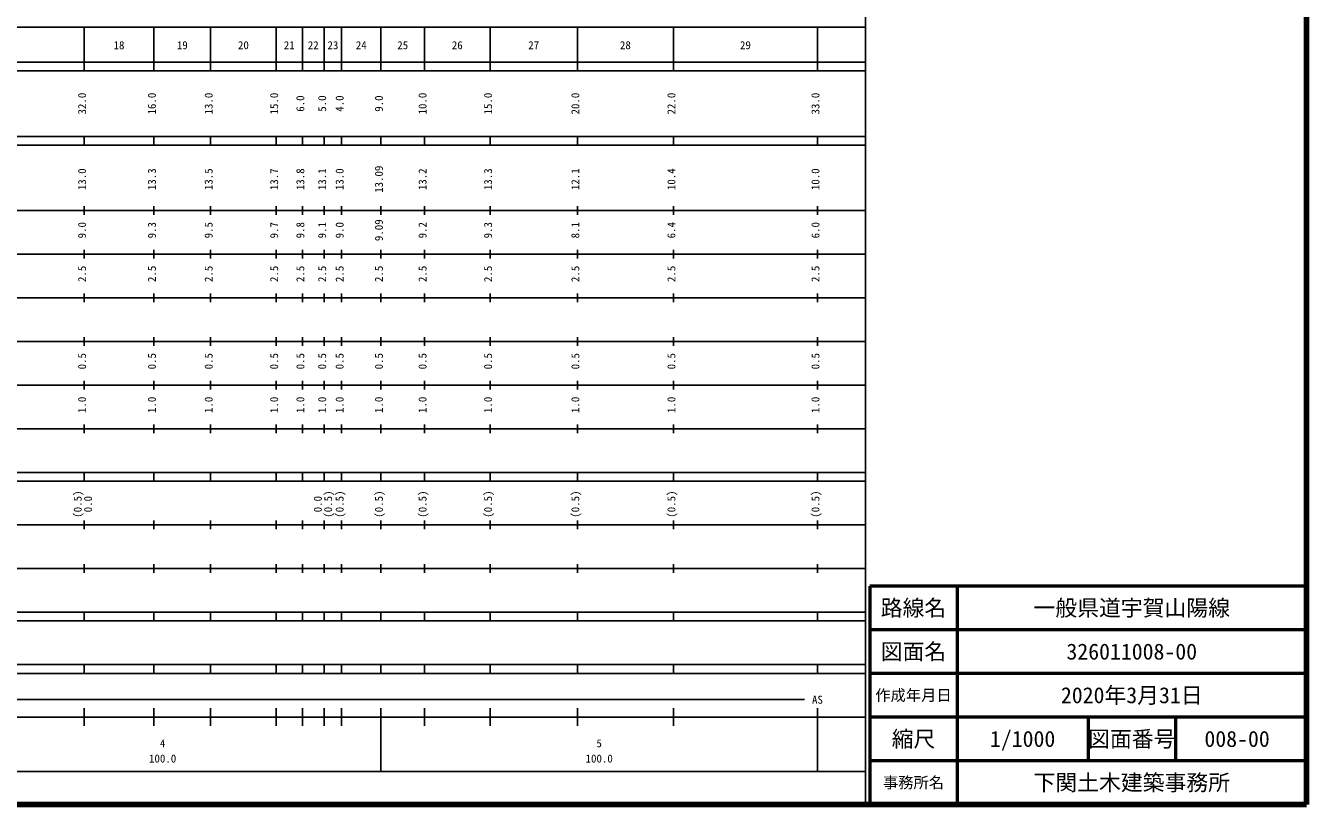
# Model space of a CAD drawing. Units: millimetres on the paper, enlarged 1000 times. Extents: x 40000 to 680000, y 20000 to 380000.
# Drawn here: x 386611 to 680000, y 20000 to 198357 of the extents above; entities that cross this region are included whole.
import ezdxf
from ezdxf.enums import TextEntityAlignment as Align

# ---------------------------------------------------------------- set-up
doc = ezdxf.new("R2010")
doc.units = ezdxf.units.MM
doc.header["$LTSCALE"] = 1000
for name, color, linetype, lineweight in [('M-TTL', 2, 'Continuous', 140), ('M-TTL-BAND', 7, 'Continuous', 25), ('M-TTL-FRAM', 2, 'Continuous', 50), ('M-TTL-LINE', 7, 'Continuous', 50)]:
    doc.layers.add(name, color=color, linetype=linetype, lineweight=lineweight)
doc.layers.add('M-TTL-TXT', color=7, linetype='Continuous')
doc.styles.add('ＭＳ ゴシック', font='')
doc.styles.get('ＭＳ ゴシック').set_extended_font_data('MS Gothic')

msp = doc.modelspace()

# ---------------------------------------------------------------- linework, layer by layer
at = {"layer": 'M-TTL'}
for p, q in [((680000, 20000), (680000, 380000)), ((40000, 20000), (680000, 20000))]:
    msp.add_line(p, q, dxfattribs=at)
at = {"layer": 'M-TTL-BAND'}
for p, q in [((579000, 20000), (579000, 370000)), ((68000, 198000), (579000, 198000)), ((400000, 188000), (400000, 198000)), ((416000, 188000), (416000, 198000)), ((429000, 188000), (429000, 198000)), ((444000, 188000), (444000, 198000)), ((450000, 188000), (450000, 198000)), ((455000, 188000), (455000, 198000)), ((459000, 188000), (459000, 198000)), ((468000, 188000), (468000, 198000)), ((478000, 188000), (478000, 198000)), ((493000, 188000), (493000, 198000)), ((513000, 188000), (513000, 198000)), ((535000, 188000), (535000, 198000)), ((568000, 188000), (568000, 198000)), ((40000, 190000), (579000, 190000)), ((40000, 188000), (579000, 188000)), ((40000, 173000), (579000, 173000)), ((40000, 171000), (579000, 171000)), ((400000, 171000), (400000, 173000)), ((416000, 171000), (416000, 173000)), ((429000, 171000), (429000, 173000)), ((444000, 171000), (444000, 173000)), ((450000, 171000), (450000, 173000)), ((455000, 171000), (455000, 173000)), ((459000, 171000), (459000, 173000)), ((468000, 171000), (468000, 173000)), ((478000, 171000), (478000, 173000)), ((493000, 171000), (493000, 173000)), ((513000, 171000), (513000, 173000)), ((535000, 171000), (535000, 173000)), ((568000, 171000), (568000, 173000)), ((40000, 156000), (579000, 156000)), ((400000, 155000), (400000, 157000)), ((416000, 155000), (416000, 157000)), ((429000, 155000), (429000, 157000)), ((444000, 155000), (444000, 157000)), ((450000, 155000), (450000, 157000)), ((455000, 155000), (455000, 157000)), ((459000, 155000), (459000, 157000)), ((468000, 155000), (468000, 157000)), ((478000, 155000), (478000, 157000)), ((493000, 155000), (493000, 157000)), ((513000, 155000), (513000, 157000)), ((535000, 155000), (535000, 157000)), ((568000, 155000), (568000, 157000)), ((400000, 145000), (400000, 147000)), ((416000, 145000), (416000, 147000)), ((429000, 145000), (429000, 147000)), ((444000, 145000), (444000, 147000)), ((450000, 145000), (450000, 147000)), ((455000, 145000), (455000, 147000)), ((459000, 145000), (459000, 147000)), ((468000, 145000), (468000, 147000)), ((478000, 145000), (478000, 147000)), ((493000, 145000), (493000, 147000)), ((513000, 145000), (513000, 147000)), ((535000, 145000), (535000, 147000)), ((568000, 145000), (568000, 147000)), ((46000, 146000), (579000, 146000)), ((52000, 136000), (579000, 136000)), ((400000, 135000), (400000, 137000)), ((416000, 135000), (416000, 137000)), ((429000, 135000), (429000, 137000)), ((444000, 135000), (444000, 137000)), ((450000, 135000), (450000, 137000)), ((455000, 135000), (455000, 137000)), ((459000, 135000), (459000, 137000)), ((468000, 135000), (468000, 137000)), ((478000, 135000), (478000, 137000)), ((493000, 135000), (493000, 137000)), ((513000, 135000), (513000, 137000)), ((535000, 135000), (535000, 137000)), ((568000, 135000), (568000, 137000)), ((400000, 125000), (400000, 127000)), ((416000, 125000), (416000, 127000)), ((429000, 125000), (429000, 127000)), ((444000, 125000), (444000, 127000)), ((450000, 125000), (450000, 127000)), ((455000, 125000), (455000, 127000)), ((459000, 125000), (459000, 127000)), ((468000, 125000), (468000, 127000)), ((478000, 125000), (478000, 127000)), ((493000, 125000), (493000, 127000)), ((513000, 125000), (513000, 127000)), ((535000, 125000), (535000, 127000)), ((568000, 125000), (568000, 127000)), ((46000, 126000), (579000, 126000)), ((52000, 116000), (579000, 116000)), ((400000, 115000), (400000, 117000)), ((416000, 115000), (416000, 117000)), ((429000, 115000), (429000, 117000)), ((444000, 115000), (444000, 117000)), ((450000, 115000), (450000, 117000)), ((455000, 115000), (455000, 117000)), ((459000, 115000), (459000, 117000)), ((468000, 115000), (468000, 117000)), ((478000, 115000), (478000, 117000)), ((493000, 115000), (493000, 117000)), ((513000, 115000), (513000, 117000)), ((535000, 115000), (535000, 117000)), ((568000, 115000), (568000, 117000)), ((46000, 106000), (579000, 106000)), ((400000, 105000), (400000, 107000)), ((416000, 105000), (416000, 107000)), ((429000, 105000), (429000, 107000)), ((444000, 105000), (444000, 107000)), ((450000, 105000), (450000, 107000)), ((455000, 105000), (455000, 107000)), ((459000, 105000), (459000, 107000)), ((468000, 105000), (468000, 107000)), ((478000, 105000), (478000, 107000)), ((493000, 105000), (493000, 107000)), ((513000, 105000), (513000, 107000)), ((535000, 105000), (535000, 107000)), ((568000, 105000), (568000, 107000)), ((40000, 96000), (579000, 96000)), ((40000, 94000), (579000, 94000)), ((400000, 94000), (400000, 96000)), ((416000, 94000), (416000, 96000)), ((429000, 94000), (429000, 96000)), ((444000, 94000), (444000, 96000)), ((450000, 94000), (450000, 96000)), ((455000, 94000), (455000, 96000)), ((459000, 94000), (459000, 96000)), ((468000, 94000), (468000, 96000)), ((478000, 94000), (478000, 96000)), ((493000, 94000), (493000, 96000)), ((513000, 94000), (513000, 96000)), ((535000, 94000), (535000, 96000)), ((568000, 94000), (568000, 96000)), ((49000, 84000), (579000, 84000)), ((400000, 83000), (400000, 85000)), ((416000, 83000), (416000, 85000)), ((429000, 83000), (429000, 85000)), ((444000, 83000), (444000, 85000)), ((450000, 83000), (450000, 85000)), ((455000, 83000), (455000, 85000)), ((459000, 83000), (459000, 85000)), ((468000, 83000), (468000, 85000)), ((478000, 83000), (478000, 85000)), ((493000, 83000), (493000, 85000)), ((513000, 83000), (513000, 85000)), ((535000, 83000), (535000, 85000)), ((568000, 83000), (568000, 85000)), ((40000, 74000), (579000, 74000)), ((400000, 73000), (400000, 75000)), ((416000, 73000), (416000, 75000)), ((429000, 73000), (429000, 75000)), ((444000, 73000), (444000, 75000)), ((450000, 73000), (450000, 75000)), ((455000, 73000), (455000, 75000)), ((459000, 73000), (459000, 75000)), ((468000, 73000), (468000, 75000)), ((478000, 73000), (478000, 75000)), ((493000, 73000), (493000, 75000)), ((513000, 73000), (513000, 75000)), ((535000, 73000), (535000, 75000)), ((568000, 73000), (568000, 75000)), ((40000, 64000), (579000, 64000)), ((40000, 62000), (579000, 62000)), ((400000, 62000), (400000, 64000)), ((416000, 62000), (416000, 64000)), ((429000, 62000), (429000, 64000)), ((444000, 62000), (444000, 64000)), ((450000, 62000), (450000, 64000)), ((455000, 62000), (455000, 64000)), ((459000, 62000), (459000, 64000)), ((468000, 62000), (468000, 64000)), ((478000, 62000), (478000, 64000)), ((493000, 62000), (493000, 64000)), ((513000, 62000), (513000, 64000)), ((535000, 62000), (535000, 64000)), ((568000, 62000), (568000, 64000)), ((40000, 52000), (579000, 52000)), ((40000, 50000), (579000, 50000)), ((400000, 50000), (400000, 52000)), ((416000, 50000), (416000, 52000)), ((429000, 50000), (429000, 52000)), ((444000, 50000), (444000, 52000)), ((450000, 50000), (450000, 52000)), ((455000, 50000), (455000, 52000)), ((459000, 50000), (459000, 52000)), ((468000, 50000), (468000, 52000)), ((478000, 50000), (478000, 52000)), ((493000, 50000), (493000, 52000)), ((513000, 50000), (513000, 52000)), ((535000, 50000), (535000, 52000)), ((568000, 50000), (568000, 52000)), ((71000, 44000), (565000, 44000)), ((400000, 38000), (400000, 42000)), ((416000, 38000), (416000, 42000)), ((429000, 38000), (429000, 42000)), ((444000, 38000), (444000, 42000)), ((450000, 38000), (450000, 42000)), ((455000, 38000), (455000, 42000)), ((459000, 38000), (459000, 42000)), ((468000, 27500), (468000, 42000)), ((478000, 38000), (478000, 42000)), ((493000, 38000), (493000, 42000)), ((513000, 38000), (513000, 42000)), ((535000, 38000), (535000, 42000)), ((568000, 27500), (568000, 42000)), ((40000, 40000), (579000, 40000)), ((68000, 27500), (579000, 27500))]:
    msp.add_line(p, q, dxfattribs=at)
at = {"layer": 'M-TTL-FRAM'}
for p, q in [((680000, 70000), (580000, 70000)), ((580000, 70000), (580000, 20000))]:
    msp.add_line(p, q, dxfattribs=at)
at = {"layer": 'M-TTL-LINE'}
for p, q in [((600000, 70000), (600000, 20000)), ((680000, 60000), (580000, 60000)), ((680000, 50000), (580000, 50000)), ((680000, 40000), (580000, 40000)), ((630000, 40000), (630000, 30000)), ((650000, 40000), (650000, 30000)), ((680000, 30000), (580000, 30000))]:
    msp.add_line(p, q, dxfattribs=at)

# ---------------------------------------------------------------- texts
at = {"layer": 'M-TTL-BAND', "style": 'ＭＳ ゴシック'}
for s, p in [('18', (408000, 192405)), ('19', (422500, 192405)), ('20', (436500, 192405)), ('21', (447000, 192405)), ('22', (452500, 192405)), ('23', (457000, 192405)), ('24', (463500, 192405)), ('25', (473000, 192405)), ('26', (485500, 192405)), ('27', (503000, 192405)), ('28', (524000, 192405)), ('29', (551500, 192405)), ('AS', (568000, 42500)), ('4', (418000, 32523)), ('5', (518000, 32523)), ('100.0', (418000, 29033)), ('100.0', (518000, 29033))]:
    msp.add_text(s, height=1833, dxfattribs=at).set_placement(p, align=Align.BOTTOM_CENTER)
for s, p in [('32.0', (401000, 180500)), ('16.0', (417000, 180500)), ('13.0', (430000, 180500)), ('15.0', (445000, 180500)), ('6.0', (451000, 180500)), ('5.0', (456000, 180500)), ('4.0', (460000, 180500)), ('9.0', (469000, 180500)), ('10.0', (479000, 180500)), ('15.0', (494000, 180500)), ('20.0', (514000, 180500)), ('22.0', (536000, 180500)), ('33.0', (569000, 180500)), ('13.0', (401000, 163174)), ('13.3', (417000, 163174)), ('13.5', (430000, 163174)), ('13.7', (445000, 163174)), ('13.8', (451000, 163174)), ('13.1', (456000, 163174)), ('13.0', (460000, 163174)), ('13.09', (469000, 163174)), ('13.2', (479000, 163174)), ('13.3', (494000, 163174)), ('12.1', (514000, 163174)), ('10.4', (536000, 163174)), ('10.0', (569000, 163174)), ('9.0', (401000, 151500)), ('9.3', (417000, 151500)), ('9.5', (430000, 151500)), ('9.7', (445000, 151500)), ('9.8', (451000, 151500)), ('9.1', (456000, 151500)), ('9.0', (460000, 151500)), ('9.09', (469000, 151500)), ('9.2', (479000, 151500)), ('9.3', (494000, 151500)), ('8.1', (514000, 151500)), ('6.4', (536000, 151500)), ('6.0', (569000, 151500)), ('2.5', (401000, 141500)), ('2.5', (417000, 141500)), ('2.5', (430000, 141500)), ('2.5', (445000, 141500)), ('2.5', (451000, 141500)), ('2.5', (456000, 141500)), ('2.5', (460000, 141500)), ('2.5', (469000, 141500)), ('2.5', (479000, 141500)), ('2.5', (494000, 141500)), ('2.5', (514000, 141500)), ('2.5', (536000, 141500)), ('2.5', (569000, 141500)), ('0.5', (401000, 121500)), ('0.5', (417000, 121500)), ('0.5', (430000, 121500)), ('0.5', (445000, 121500)), ('0.5', (451000, 121500)), ('0.5', (456000, 121500)), ('0.5', (460000, 121500)), ('0.5', (469000, 121500)), ('0.5', (479000, 121500)), ('0.5', (494000, 121500)), ('0.5', (514000, 121500)), ('0.5', (536000, 121500)), ('0.5', (569000, 121500)), ('1.0', (401000, 111500)), ('1.0', (417000, 111500)), ('1.0', (430000, 111500)), ('1.0', (445000, 111500)), ('1.0', (451000, 111500)), ('1.0', (456000, 111500)), ('1.0', (460000, 111500)), ('1.0', (469000, 111500)), ('1.0', (479000, 111500)), ('1.0', (494000, 111500)), ('1.0', (514000, 111500)), ('1.0', (536000, 111500)), ('1.0', (569000, 111500)), ('(0.5)', (400000, 88764)), ('(0.5)', (457370, 88764)), ('(0.5)', (460000, 88764)), ('(0.5)', (469000, 88764)), ('(0.5)', (479000, 88764)), ('(0.5)', (494000, 88764)), ('(0.5)', (514000, 88764)), ('(0.5)', (536000, 88764)), ('(0.5)', (569000, 88764)), ('0.0', (402370, 88764)), ('0.0', (455000, 88764))]:
    msp.add_text(s, height=1833, rotation=90, dxfattribs=at).set_placement(p, align=Align.BOTTOM_CENTER)
at = {"layer": 'M-TTL-TXT', "style": 'ＭＳ ゴシック'}
for s, height, p in [('路線名', 3666, (590000, 65000)), ('路線名', 3666, (590000, 65000)), ('一般県道宇賀山陽線', 3666, (640000, 65000)), ('図面名', 3666, (590000, 55000)), ('図面名', 3666, (590000, 55000)), ('326011008-00', 3666, (640000, 55000)), ('2020年3月31日', 3666, (640000, 45000)), ('作成年月日', 2566, (590000, 45000)), ('作成年月日', 2566, (590000, 45000)), ('縮尺', 3666, (590000, 35000)), ('縮尺', 3666, (590000, 35000)), ('1/1000', 3666, (615000, 35000)), ('図面番号', 3666, (640000, 35000)), ('図面番号', 3666, (640000, 35000)), ('008-00', 3666, (664125, 35000)), ('事務所名', 2566, (590000, 25000)), ('事務所名', 2566, (590000, 25000)), ('下関土木建築事務所', 3666, (640000, 25000))]:
    msp.add_text(s, height=height, dxfattribs=at).set_placement(p, align=Align.MIDDLE_CENTER)

doc.saveas('drawing.dxf')
